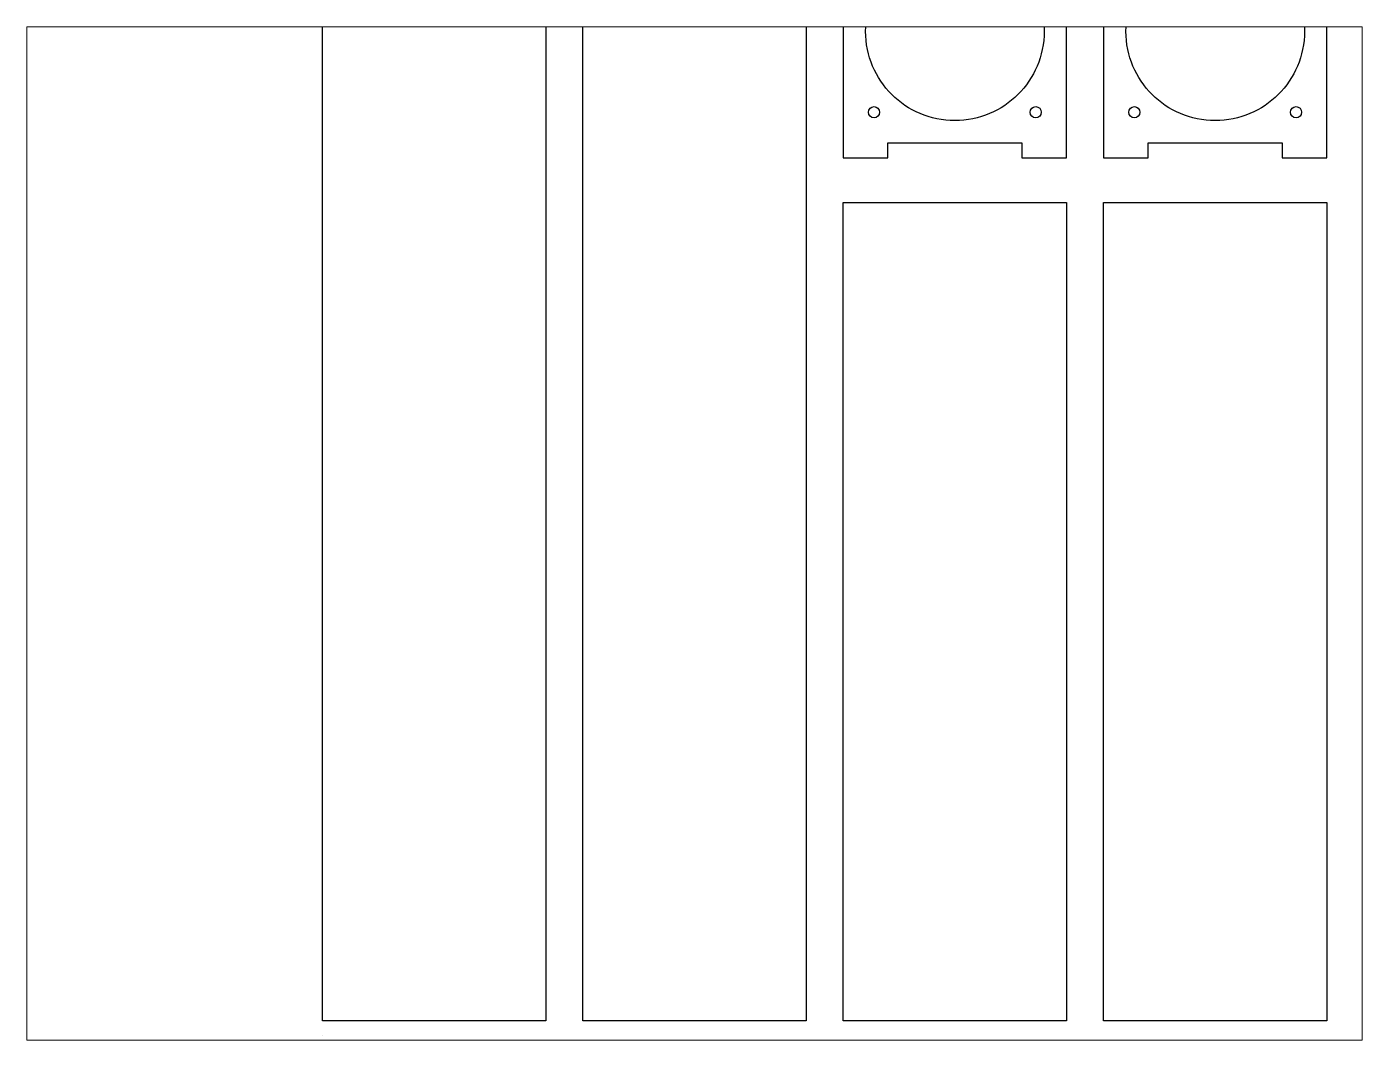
# Paper-space layout 'Layout1' of a CAD drawing. Header units: millimetres. Extents: x 26 to 231, y 20 to 176.
# The model-space entities are those that its viewports show. They can reach past a viewport. Long polylines and large blocks are cut down to what shows.
import ezdxf

# ---------------------------------------------------------------- set-up
doc = ezdxf.new("R2010")
doc.units = ezdxf.units.MM

msp = doc.modelspace()

# ---------------------------------------------------------------- linework, layer by layer
for p, q in [((0, 4), (0, 336)), ((60, 336), (60, 4)), ((70, 4), (70, 336)), ((130, 336), (130, 4)), ((140, 304), (140, 236)), ((200, 236), (200, 304)), ((210, 304), (210, 236)), ((270, 236), (270, 304)), ((152, 236), (152, 240)), ((152, 240), (188, 240)), ((188, 240), (188, 236)), ((222, 236), (222, 240)), ((222, 240), (258, 240)), ((258, 240), (258, 236)), ((140, 236), (152, 236)), ((188, 236), (200, 236)), ((210, 236), (222, 236)), ((258, 236), (270, 236)), ((140, 4), (140, 224)), ((140, 224), (200, 224)), ((200, 224), (200, 4)), ((210, 4), (210, 224)), ((210, 224), (270, 224)), ((270, 224), (270, 4)), ((60, 4), (0, 4)), ((130, 4), (70, 4)), ((200, 4), (140, 4)), ((270, 4), (210, 4))]:
    msp.add_line(p, q)
msp.add_lwpolyline([(0, 0), (0, 0)], close=True)
for centre, radius in [((170, 270), 24), ((240, 270), 24), ((148.26, 248.26), 1.5), ((191.74, 248.26), 1.5), ((218.26, 248.26), 1.5), ((261.74, 248.26), 1.5)]:
    msp.add_circle(centre, radius)

psp = doc.layouts.get("Layout1")

# ---------------------------------------------------------------- viewports
at = {"layer": '0'}
psp.add_viewport(center=(128.5, 97.5), size=(205.6, 156), view_center_point=(99.99, 135.01), view_height=272.482, dxfattribs=at)

doc.saveas('drawing.dxf')
